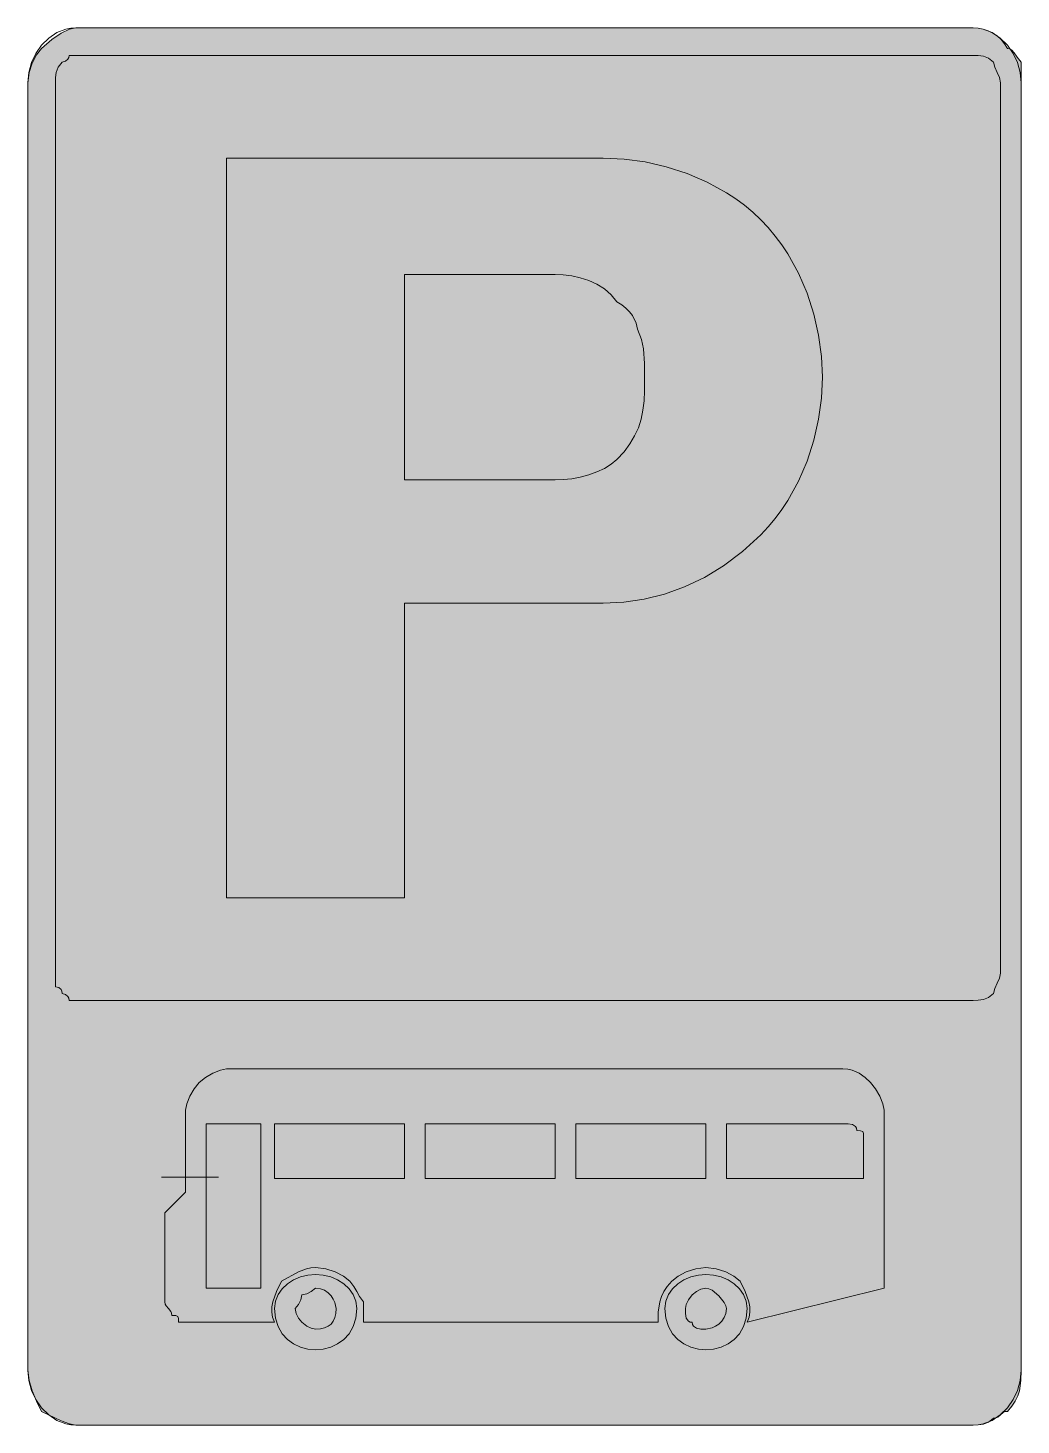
# Model space of a CAD drawing. Header units: metres. Extents: x 196 to 370, y 13 to 258.
import ezdxf

# ---------------------------------------------------------------- set-up
doc = ezdxf.new("R2010")
doc.units = ezdxf.units.M
for name, color, linetype, true_color in [('FILL_BLACK_000000', 7, 'Continuous', 0x000000), ('FILL_BLUE_0000FF', 7, 'Continuous', 0x0000ff), ('FILL_WHITE_FFFFFF', 7, 'Continuous', 0xffffff), ('STROKE_BLACK_000000', 7, 'Continuous', 0x000000)]:
    doc.layers.add(name, color=color, linetype=linetype, true_color=true_color)

msp = doc.modelspace()

# ---------------------------------------------------------------- hatches: boundary and pattern name
at = {"layer": 'FILL_BLACK_000000', "true_color": 0x000000}
h = msp.add_hatch(color=7, dxfattribs=at)
h.dxf.hatch_style = 1
h.paths.add_polyline_path([(226.96, 73.6), (228.27, 74.37), (229.58, 74.91), (230.67, 75.12), (338.67, 75.12), (339.52, 75.07), (340.26, 74.91), (341.52, 74.37), (342.55, 73.6), (343.47, 72.72), (344.35, 71.63), (345.12, 70.32), (345.66, 69.01), (345.87, 67.92), (345.87, 36.72), (321.87, 30.72), (322.21, 31.62), (322.36, 32.52), (322.33, 33.42), (322.17, 34.32), (321.53, 36.12), (320.67, 37.92), (319.56, 38.8), (318.12, 39.57), (316.45, 40.11), (314.67, 40.32), (312.89, 40.11), (311.22, 39.57), (309.78, 38.8), (308.67, 37.92), (307.88, 37.02), (307.28, 36.12), (306.86, 35.22), (306.57, 34.32), (306.31, 32.52), (306.27, 30.72), (254.67, 30.72), (254.67, 34.32), (253.96, 35.22), (253.47, 36.12), (252.98, 37.02), (252.27, 37.92), (251.16, 38.8), (249.72, 39.57), (248.05, 40.11), (246.27, 40.32), (245.42, 40.27), (244.66, 40.11), (243.27, 39.57), (240.27, 37.92), (239.41, 36.12), (238.77, 34.32), (238.61, 33.42), (238.58, 32.52), (238.73, 31.62), (239.07, 30.72), (223.47, 30.72), (222.27, 30.72), (222.25, 31.41), (222.12, 31.77), (221.76, 31.9), (221.07, 31.92), (221.02, 32.32), (220.88, 32.63), (220.47, 33.12), (220.06, 33.61), (219.92, 33.92), (219.87, 34.32), (219.87, 49.92), (223.47, 53.52), (223.47, 67.92), (223.68, 69.01), (224.22, 70.32), (224.99, 71.63), (225.87, 72.72), (226.96, 73.6)])
h.paths.add_polyline_path([(341.07, 64.32), (341.02, 64.72), (340.86, 65.01), (340.32, 65.37), (339.55, 65.5), (338.67, 65.52), (318.27, 65.52), (318.27, 55.92), (342.27, 55.92), (342.27, 61.92), (342.27, 63.12), (342.25, 63.81), (342.12, 64.17), (341.76, 64.3), (341.07, 64.32)], flags=16)
h.paths.add_polyline_path([(314.67, 65.52), (291.87, 65.52), (291.87, 55.92), (314.67, 55.92), (314.67, 65.52)], flags=16)
h.paths.add_polyline_path([(265.47, 55.92), (288.27, 55.92), (288.27, 65.52), (265.47, 65.52), (265.47, 55.92)], flags=16)
h.paths.add_polyline_path([(239.07, 65.52), (239.07, 55.92), (261.87, 55.92), (261.87, 65.52), (239.07, 65.52)], flags=16)
h.paths.add_polyline_path([(227.07, 36.72), (236.67, 36.72), (236.67, 65.52), (227.07, 65.52), (227.07, 36.72)], flags=16)
h = msp.add_hatch(color=7, dxfattribs=at)
h.dxf.hatch_style = 1
h.paths.add_polyline_path([(252.85, 29.97), (252.14, 28.73), (251.22, 27.72), (250.13, 26.93), (248.91, 26.37), (247.61, 26.03), (246.27, 25.92), (244.93, 26.03), (243.63, 26.37), (242.41, 26.93), (241.32, 27.72), (240.4, 28.73), (239.69, 29.97), (239.23, 31.43), (239.07, 33.12), (239.23, 34.41), (239.69, 35.58), (240.4, 36.6), (241.32, 37.47), (242.41, 38.17), (243.63, 38.69), (244.93, 39.01), (246.27, 39.12), (247.61, 39.01), (248.91, 38.69), (250.13, 38.17), (251.22, 37.47), (252.14, 36.6), (252.85, 35.58), (253.31, 34.41), (253.47, 33.12), (253.31, 31.43), (252.85, 29.97)])
h.paths.add_polyline_path([(249.36, 34.79), (248.97, 35.37), (248.46, 35.9), (247.85, 36.33), (247.11, 36.61), (246.27, 36.72), (245.52, 36.12), (244.75, 35.71), (243.87, 35.52), (243.68, 34.64), (243.27, 33.87), (242.67, 33.12), (242.86, 32.24), (243.27, 31.47), (243.87, 30.72), (244.75, 30.03), (245.52, 29.67), (246.27, 29.52), (247.11, 29.58), (247.85, 29.74), (248.46, 30.03), (248.97, 30.42), (249.36, 30.93), (249.65, 31.54), (249.81, 32.28), (249.87, 33.12), (249.65, 34.19), (249.36, 34.79)], flags=16)
h = msp.add_hatch(color=7, dxfattribs=at)
h.dxf.hatch_style = 1
h.paths.add_polyline_path([(321.25, 29.97), (320.54, 28.73), (319.62, 27.72), (318.53, 26.93), (317.31, 26.37), (316.01, 26.03), (314.67, 25.92), (313.33, 26.03), (312.03, 26.37), (310.81, 26.93), (309.72, 27.72), (308.8, 28.73), (308.09, 29.97), (307.63, 31.43), (307.47, 33.12), (307.63, 34.41), (308.09, 35.58), (308.8, 36.6), (309.72, 37.47), (310.81, 38.17), (312.03, 38.69), (313.33, 39.01), (314.67, 39.12), (316.01, 39.01), (317.31, 38.69), (318.53, 38.17), (319.62, 37.47), (320.54, 36.6), (321.25, 35.58), (321.71, 34.41), (321.87, 33.12), (321.71, 31.43), (321.25, 29.97)])
h.paths.add_polyline_path([(317.88, 34.19), (316.92, 35.37), (315.74, 36.33), (315.17, 36.61), (314.67, 36.72), (313.79, 36.53), (313.02, 36.12), (312.27, 35.52), (311.58, 34.64), (311.22, 33.87), (311.07, 33.12), (311.09, 32.24), (311.22, 31.47), (311.58, 30.93), (311.87, 30.77), (312.27, 30.72), (312.32, 30.32), (312.48, 30.03), (313.02, 29.67), (313.79, 29.54), (314.67, 29.52), (315.74, 29.74), (316.34, 30.03), (316.92, 30.42), (317.45, 30.93), (317.88, 31.54), (318.16, 32.28), (318.27, 33.12), (318.16, 33.62), (317.88, 34.19)], flags=16)
at = {"layer": 'FILL_BLUE_0000FF', "true_color": 0x0000ff}
h = msp.add_hatch(color=7, dxfattribs=at)
h.dxf.hatch_style = 1
h.paths.add_polyline_path([(204.27, 87.12), (203.07, 87.12), (203.02, 87.52), (202.88, 87.81), (202.47, 88.17), (201.87, 88.32), (201.82, 88.72), (201.68, 89.01), (201.27, 89.37), (200.67, 89.52), (200.67, 91.92), (200.67, 247.92), (200.69, 248.82), (200.82, 249.72), (201.18, 250.62), (201.87, 251.52), (202.47, 251.67), (202.88, 252.03), (203.02, 252.32), (203.07, 252.72), (204.27, 252.72), (361.47, 252.72), (362.37, 252.7), (363.27, 252.57), (364.17, 252.21), (365.07, 251.52), (365.26, 250.62), (365.67, 249.72), (366.08, 248.82), (366.27, 247.92), (366.27, 91.92), (366.08, 91.02), (365.67, 90.12), (365.26, 89.22), (365.07, 88.32), (364.17, 87.63), (363.27, 87.27), (362.37, 87.14), (361.47, 87.12), (204.27, 87.12)])
at = {"layer": 'FILL_WHITE_FFFFFF', "true_color": 0xffffff}
h = msp.add_hatch(color=7, dxfattribs=at)
h.dxf.hatch_style = 1
h.paths.add_polyline_path([(203.16, 12.93), (201.72, 13.47), (198.27, 15.12), (197.39, 16.92), (196.62, 18.72), (196.08, 20.52), (195.87, 22.32), (195.87, 247.92), (196.08, 249.7), (196.62, 251.37), (197.39, 252.81), (198.27, 253.92), (200.05, 255.49), (201.72, 256.62), (203.16, 257.29), (204.27, 257.52), (361.47, 257.52), (362.37, 257.46), (363.25, 257.29), (364.11, 257.01), (364.92, 256.62), (365.68, 256.11), (366.36, 255.49), (366.97, 254.76), (367.47, 253.92), (367.87, 253.87), (368.18, 253.71), (368.67, 253.17), (369.16, 252.4), (369.87, 251.52), (369.87, 247.92), (369.87, 22.32), (369.83, 20.52), (369.57, 18.72), (369.28, 17.82), (368.86, 16.92), (368.26, 16.02), (367.47, 15.12), (367.07, 15.07), (366.76, 14.93), (366.27, 14.52), (365.78, 14.11), (365.47, 13.97), (365.07, 13.92), (364.17, 13.23), (363.27, 12.87), (362.37, 12.74), (361.47, 12.72), (204.27, 12.72), (203.16, 12.93)])
h = msp.add_hatch(color=7, dxfattribs=at)
h.dxf.hatch_style = 1
h.paths.add_polyline_path([(230.67, 105.12), (230.67, 234.72), (296.67, 234.72), (300.32, 234.55), (304.02, 234.04), (307.72, 233.2), (311.37, 232.02), (314.9, 230.5), (318.27, 228.64), (319.87, 227.59), (321.41, 226.45), (322.88, 225.23), (324.27, 223.92), (325.58, 222.53), (326.8, 221.06), (327.94, 219.52), (329, 217.92), (330.85, 214.55), (332.37, 211.02), (333.55, 207.37), (334.4, 203.67), (334.9, 199.97), (335.07, 196.32), (334.9, 192.67), (334.4, 188.97), (333.55, 185.27), (332.37, 181.62), (330.85, 178.09), (329, 174.72), (327.94, 173.12), (326.8, 171.58), (325.58, 170.11), (324.27, 168.72), (321.07, 165.79), (317.76, 163.3), (314.38, 161.23), (310.92, 159.57), (307.41, 158.3), (303.85, 157.41), (300.27, 156.89), (296.67, 156.72), (261.87, 156.72), (261.87, 105.12), (230.67, 105.12)])
h.paths.add_polyline_path([(289.67, 178.38), (291.14, 178.54), (292.64, 178.83), (294.12, 179.22), (295.55, 179.73), (296.88, 180.34), (298.06, 181.08), (299.07, 181.92), (300.31, 183.27), (301.34, 184.64), (302.17, 186.03), (302.82, 187.47), (303.3, 188.96), (303.63, 190.53), (303.81, 192.17), (303.87, 193.92), (303.87, 198.72), (303.72, 201.27), (303.36, 202.94), (302.67, 204.72), (302.45, 205.81), (301.77, 207.12), (301.26, 207.79), (300.65, 208.43), (299.91, 209.02), (299.07, 209.52), (298.06, 210.76), (296.88, 211.79), (295.55, 212.62), (294.12, 213.27), (292.64, 213.75), (291.14, 214.08), (289.67, 214.26), (288.27, 214.32), (261.87, 214.32), (261.87, 178.32), (288.27, 178.32), (289.67, 178.38)], flags=16)

# ---------------------------------------------------------------- linework, layer by layer
at = {"layer": 'FILL_BLACK_000000', "lineweight": 0, "true_color": 0x000000}
for points in [[(226.96, 73.6), (228.27, 74.37), (229.58, 74.91), (230.67, 75.12), (338.67, 75.12), (339.52, 75.07), (340.26, 74.91), (341.52, 74.37), (342.55, 73.6), (343.47, 72.72), (344.35, 71.63), (345.12, 70.32), (345.66, 69.01), (345.87, 67.92), (345.87, 36.72), (321.87, 30.72), (322.21, 31.62), (322.36, 32.52), (322.33, 33.42), (322.17, 34.32), (321.53, 36.12), (320.67, 37.92), (319.56, 38.8), (318.12, 39.57), (316.45, 40.11), (314.67, 40.32), (312.89, 40.11), (311.22, 39.57), (309.78, 38.8), (308.67, 37.92), (307.88, 37.02), (307.28, 36.12), (306.86, 35.22), (306.57, 34.32), (306.31, 32.52), (306.27, 30.72), (254.67, 30.72), (254.67, 34.32), (253.96, 35.22), (253.47, 36.12), (252.98, 37.02), (252.27, 37.92), (251.16, 38.8), (249.72, 39.57), (248.05, 40.11), (246.27, 40.32), (245.42, 40.27), (244.66, 40.11), (243.27, 39.57), (240.27, 37.92), (239.41, 36.12), (238.77, 34.32), (238.61, 33.42), (238.58, 32.52), (238.73, 31.62), (239.07, 30.72), (223.47, 30.72), (222.27, 30.72), (222.25, 31.41), (222.12, 31.77), (221.76, 31.9), (221.07, 31.92), (221.02, 32.32), (220.88, 32.63), (220.47, 33.12), (220.06, 33.61), (219.92, 33.92), (219.87, 34.32), (219.87, 49.92), (223.47, 53.52), (223.47, 67.92), (223.68, 69.01), (224.22, 70.32), (224.99, 71.63), (225.87, 72.72)], [(227.07, 36.72), (236.67, 36.72), (236.67, 65.52), (227.07, 65.52)], [(239.07, 65.52), (239.07, 55.92), (261.87, 55.92), (261.87, 65.52)], [(265.47, 55.92), (288.27, 55.92), (288.27, 65.52), (265.47, 65.52)], [(314.67, 65.52), (291.87, 65.52), (291.87, 55.92), (314.67, 55.92)], [(341.07, 64.32), (341.02, 64.72), (340.86, 65.01), (340.32, 65.37), (339.55, 65.5), (338.67, 65.52), (318.27, 65.52), (318.27, 55.92), (342.27, 55.92), (342.27, 61.92), (342.27, 63.12), (342.25, 63.81), (342.12, 64.17), (341.76, 64.3)], [(252.85, 29.97), (252.14, 28.73), (251.22, 27.72), (250.13, 26.93), (248.91, 26.37), (247.61, 26.03), (246.27, 25.92), (244.93, 26.03), (243.63, 26.37), (242.41, 26.93), (241.32, 27.72), (240.4, 28.73), (239.69, 29.97), (239.23, 31.43), (239.07, 33.12), (239.23, 34.41), (239.69, 35.58), (240.4, 36.6), (241.32, 37.47), (242.41, 38.17), (243.63, 38.69), (244.93, 39.01), (246.27, 39.12), (247.61, 39.01), (248.91, 38.69), (250.13, 38.17), (251.22, 37.47), (252.14, 36.6), (252.85, 35.58), (253.31, 34.41), (253.47, 33.12), (253.31, 31.43)], [(321.25, 29.97), (320.54, 28.73), (319.62, 27.72), (318.53, 26.93), (317.31, 26.37), (316.01, 26.03), (314.67, 25.92), (313.33, 26.03), (312.03, 26.37), (310.81, 26.93), (309.72, 27.72), (308.8, 28.73), (308.09, 29.97), (307.63, 31.43), (307.47, 33.12), (307.63, 34.41), (308.09, 35.58), (308.8, 36.6), (309.72, 37.47), (310.81, 38.17), (312.03, 38.69), (313.33, 39.01), (314.67, 39.12), (316.01, 39.01), (317.31, 38.69), (318.53, 38.17), (319.62, 37.47), (320.54, 36.6), (321.25, 35.58), (321.71, 34.41), (321.87, 33.12), (321.71, 31.43)], [(249.36, 34.79), (248.97, 35.37), (248.46, 35.9), (247.85, 36.33), (247.11, 36.61), (246.27, 36.72), (245.52, 36.12), (244.75, 35.71), (243.87, 35.52), (243.68, 34.64), (243.27, 33.87), (242.67, 33.12), (242.86, 32.24), (243.27, 31.47), (243.87, 30.72), (244.75, 30.03), (245.52, 29.67), (246.27, 29.52), (247.11, 29.58), (247.85, 29.74), (248.46, 30.03), (248.97, 30.42), (249.36, 30.93), (249.65, 31.54), (249.81, 32.28), (249.87, 33.12), (249.65, 34.19)], [(317.88, 34.19), (316.92, 35.37), (315.74, 36.33), (315.17, 36.61), (314.67, 36.72), (313.79, 36.53), (313.02, 36.12), (312.27, 35.52), (311.58, 34.64), (311.22, 33.87), (311.07, 33.12), (311.09, 32.24), (311.22, 31.47), (311.58, 30.93), (311.87, 30.77), (312.27, 30.72), (312.32, 30.32), (312.48, 30.03), (313.02, 29.67), (313.79, 29.54), (314.67, 29.52), (315.74, 29.74), (316.34, 30.03), (316.92, 30.42), (317.45, 30.93), (317.88, 31.54), (318.16, 32.28), (318.27, 33.12), (318.16, 33.62)]]:
    msp.add_lwpolyline(points, close=True, dxfattribs=at)
at = {"layer": 'FILL_BLUE_0000FF', "lineweight": 0, "true_color": 0x0000ff}
msp.add_lwpolyline([(204.27, 87.12), (203.07, 87.12), (203.02, 87.52), (202.88, 87.81), (202.47, 88.17), (201.87, 88.32), (201.82, 88.72), (201.68, 89.01), (201.27, 89.37), (200.67, 89.52), (200.67, 91.92), (200.67, 247.92), (200.69, 248.82), (200.82, 249.72), (201.18, 250.62), (201.87, 251.52), (202.47, 251.67), (202.88, 252.03), (203.02, 252.32), (203.07, 252.72), (204.27, 252.72), (361.47, 252.72), (362.37, 252.7), (363.27, 252.57), (364.17, 252.21), (365.07, 251.52), (365.26, 250.62), (365.67, 249.72), (366.08, 248.82), (366.27, 247.92), (366.27, 91.92), (366.08, 91.02), (365.67, 90.12), (365.26, 89.22), (365.07, 88.32), (364.17, 87.63), (363.27, 87.27), (362.37, 87.14), (361.47, 87.12)], close=True, dxfattribs=at)
at = {"layer": 'FILL_WHITE_FFFFFF', "lineweight": 0, "true_color": 0xffffff}
msp.add_lwpolyline([(203.16, 12.93), (201.72, 13.47), (198.27, 15.12), (197.39, 16.92), (196.62, 18.72), (196.08, 20.52), (195.87, 22.32), (195.87, 247.92), (196.08, 249.7), (196.62, 251.37), (197.39, 252.81), (198.27, 253.92), (200.05, 255.49), (201.72, 256.62), (203.16, 257.29), (204.27, 257.52), (361.47, 257.52), (362.37, 257.46), (363.25, 257.29), (364.11, 257.01), (364.92, 256.62), (365.68, 256.11), (366.36, 255.49), (366.97, 254.76), (367.47, 253.92), (367.87, 253.87), (368.18, 253.71), (368.67, 253.17), (369.16, 252.4), (369.87, 251.52), (369.87, 247.92), (369.87, 22.32), (369.83, 20.52), (369.57, 18.72), (369.28, 17.82), (368.86, 16.92), (368.26, 16.02), (367.47, 15.12), (367.07, 15.07), (366.76, 14.93), (366.27, 14.52), (365.78, 14.11), (365.47, 13.97), (365.07, 13.92), (364.17, 13.23), (363.27, 12.87), (362.37, 12.74), (361.47, 12.72), (204.27, 12.72)], close=True, dxfattribs=at)
at = {"layer": 'FILL_WHITE_FFFFFF', "lineweight": 0, "true_color": 0x0000ff}
for points in [[(230.67, 105.12), (230.67, 234.72), (296.67, 234.72), (300.32, 234.55), (304.02, 234.04), (307.72, 233.2), (311.37, 232.02), (314.9, 230.5), (318.27, 228.64), (319.87, 227.59), (321.41, 226.45), (322.88, 225.23), (324.27, 223.92), (325.58, 222.53), (326.8, 221.06), (327.94, 219.52), (329, 217.92), (330.85, 214.55), (332.37, 211.02), (333.55, 207.37), (334.4, 203.67), (334.9, 199.97), (335.07, 196.32), (334.9, 192.67), (334.4, 188.97), (333.55, 185.27), (332.37, 181.62), (330.85, 178.09), (329, 174.72), (327.94, 173.12), (326.8, 171.58), (325.58, 170.11), (324.27, 168.72), (321.07, 165.79), (317.76, 163.3), (314.38, 161.23), (310.92, 159.57), (307.41, 158.3), (303.85, 157.41), (300.27, 156.89), (296.67, 156.72), (261.87, 156.72), (261.87, 105.12)], [(289.67, 178.38), (291.14, 178.54), (292.64, 178.83), (294.12, 179.22), (295.55, 179.73), (296.88, 180.34), (298.06, 181.08), (299.07, 181.92), (300.31, 183.27), (301.34, 184.64), (302.17, 186.03), (302.82, 187.47), (303.3, 188.96), (303.63, 190.53), (303.81, 192.17), (303.87, 193.92), (303.87, 198.72), (303.72, 201.27), (303.36, 202.94), (302.67, 204.72), (302.45, 205.81), (301.77, 207.12), (301.26, 207.79), (300.65, 208.43), (299.91, 209.02), (299.07, 209.52), (298.06, 210.76), (296.88, 211.79), (295.55, 212.62), (294.12, 213.27), (292.64, 213.75), (291.14, 214.08), (289.67, 214.26), (288.27, 214.32), (261.87, 214.32), (261.87, 178.32), (288.27, 178.32)]]:
    msp.add_lwpolyline(points, close=True, dxfattribs=at)
at = {"layer": 'STROKE_BLACK_000000', "lineweight": 0, "true_color": 0x000000}
for points in [[(204.27, 12.72), (203.384648, 12.775078), (202.530938, 12.935625), (200.9325, 13.545), (199.502813, 14.491875), (198.27, 15.72), (197.262188, 17.173125), (196.5075, 18.795), (196.034063, 20.529375), (195.87, 22.32), (195.87, 247.92), (196.034063, 249.710625), (196.5075, 251.445), (197.262188, 253.066875), (198.27, 254.52), (199.502813, 255.748125), (200.9325, 256.695), (202.530938, 257.304375), (203.384648, 257.464922), (204.27, 257.52), (361.47, 257.52), (362.355352, 257.464922), (363.209063, 257.304375), (364.8075, 256.695), (366.237188, 255.748125), (367.47, 254.52), (368.477813, 253.066875), (369.2325, 251.445), (369.705938, 249.710625), (369.87, 247.92), (369.87, 22.32), (369.705938, 20.529375), (369.2325, 18.795), (368.477813, 17.173125), (367.47, 15.72), (366.237188, 14.491875), (364.8075, 13.545), (363.209063, 12.935625), (362.355352, 12.775078), (361.47, 12.72), (204.27, 12.72)], [(219.27, 56.16), (229.27, 56.16)]]:
    msp.add_lwpolyline(points, dxfattribs=at)

doc.saveas('drawing.dxf')
